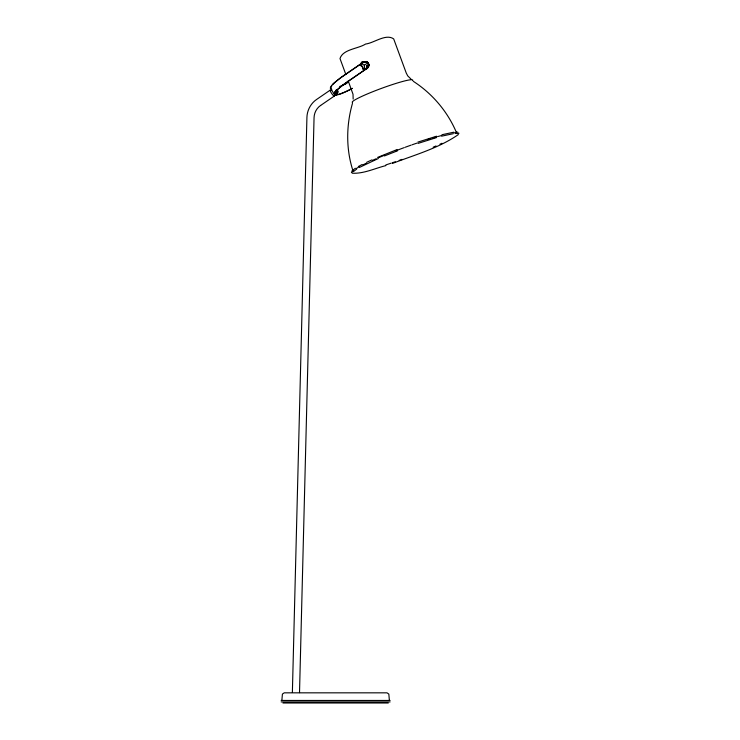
<?xml version="1.0" encoding="UTF-8"?>
<svg xmlns="http://www.w3.org/2000/svg" width="740" height="740" viewBox="0 0 740 740"><rect width="100%" height="100%" fill="white"/><g stroke="black" fill="none" stroke-linecap="round" stroke-linejoin="round"><path stroke-width="1.11" d="M292.374 692.455L306.924 117.373C307.109 110.38 310.689 103.526 316.47 99.549L330.207 90.132M299.515 692.64L314.056 117.706A15.207 14.689 90 0 1 320.633 105.422M337.421 92.223L336.663 93.351L334.813 91.686M366.605 68.543L366.578 68.487A2.72 2.627 90 0 1 368.243 65.037L367.66 62.937L366.05 61.503A2.72 2.627 90 0 1 362.304 61.79L360.833 63.372L360.5 65.527A2.72 2.627 90 0 1 362.554 68.746L364.607 69.273L367.003 68.487A2.72 2.627 90 0 1 368.668 65.037L368.733 64.944A4.088 3.95 90 0 0 366.55 61.531L366.05 61.503M281.866 700.456L282.412 694.083L284.234 692.834L387.011 692.834L388.833 694.083L389.379 700.456M353.165 99.114L353.017 94.248L348.216 80.91M352.462 103.387C346.2 125.282 345.885 149.036 352.98 170.792M351.454 171.976L351.509 172.577M458.8 133.57L458.828 133.108M362.535 68.802L363.026 68.848A4.088 3.95 90 0 0 366.966 68.598M351.879 170.996L355.357 168.248M353.452 171.588L356.652 169.081M458.384 134.56C438.626 148.24 414.77 154.901 392.487 163.411M333.407 83.546L341.094 77.386L363.211 62.206A3.635 3.506 -90 0 1 365.847 61.679M363.396 62.206L343.24 76.026A19.841 2.831 -32.6 0 0 333.953 83.269A35.418 5.06 -32.6 0 0 332.704 84.638M364.607 69.273L364.367 65.194L367.66 62.937M367.271 68.265L347.106 82.085A19.841 2.831 -32.6 0 0 337.829 89.318A35.418 5.06 -32.6 0 0 350.436 89.318A19.841 2.831 -32.6 0 0 352.332 88.282M335.322 92.223L335.997 91.76L337.329 92.898M320.808 105.321L334.434 95.978M337.366 92.158L335.886 90.909M352.157 88.513L350.168 89.605A36.186 5.171 -32.6 0 1 338.411 94.618L335.71 95.081L334.387 94.618A36.186 5.171 -32.6 0 1 337.274 89.596L344.97 83.444L367.077 68.265A3.635 3.506 -90 0 0 366.707 61.984M358.336 166.509L362.101 164.521M359.575 167.37L378.39 158.48M365.921 62.021A2.72 2.627 90 0 1 362.72 61.79L362.609 61.781A4.088 3.95 90 0 0 361.832 62.484M366.707 162.282L371.85 159.914M377.557 157.417L397.065 149.572M384.476 155.937L397.602 150.756M455.646 133.505L456.414 133.2M457.098 133.672L457.884 133.376M417.776 142.136L436.526 136.225M417.998 143.421L436.471 137.603M385.864 165.603C374.856 168.359 363.701 173.863 352.203 173.215M441.937 134.736L453.786 132.201M441.688 136.16L453.333 133.672M368.243 65.037L368.724 65.028M362.304 61.79L362.72 61.79M360.445 65.527L360.926 65.527A2.72 2.627 90 0 1 363.026 68.034M281.144 700.456L390.11 700.456M281.144 701.909L390.11 701.909M282.957 703L388.287 703M456.293 132.035L457.931 132.247M360.833 63.372L364.367 65.194M330.521 88.559L331.011 88.911M410.94 79.014L407.749 75.906L406.242 73.01L393.689 38.906C385.762 33.365 374.125 43.022 365.579 44.048C358.095 48.877 342.879 49.136 340.002 58.571L345.867 74.527M413.253 81.123L413.78 81.622C432.697 93.952 447.876 111.99 456.58 132.839M335.239 92.112L335.775 92.112M335.044 92.139L336.089 93.027L335.997 92.139M336.839 89.817L337.292 90.955L336.293 89.817M336.293 90.132L336.839 91.057M336.663 93.351L336.45 92.889M335.72 91.066L335.997 91.76M352.564 102.536A32.19 2.969 -20.2 0 1 381.933 88.208A32.19 2.969 -20.2 0 1 412.495 80.586M441.974 143.264A55.972 5.162 -20.2 0 1 439.958 144.198M436.026 145.956A55.972 5.162 -20.2 0 1 433.178 147.195M402.116 159.359A55.972 5.162 -20.2 0 1 399.184 160.404M395.299 161.755A55.972 5.162 -20.2 0 1 392.413 162.735M391.312 163.115A55.972 5.162 -20.2 0 1 385.864 164.909M352.582 172.022A55.972 5.162 -20.2 0 1 352.915 171.181M356.227 168.581A55.972 5.162 -20.2 0 1 359.159 166.861M362.887 164.909A55.972 5.162 -20.2 0 1 366.383 163.189M372.414 160.404A55.972 5.162 -20.2 0 1 376.124 158.767M379.046 157.509A55.972 5.162 -20.2 0 1 384.171 155.372M395.428 150.914A55.972 5.162 -20.2 0 1 404.216 147.621M405.196 147.26A55.972 5.162 -20.2 0 1 411.079 145.151M412.05 144.809A55.972 5.162 -20.2 0 1 416.888 143.135M427.554 139.638A55.972 5.162 -20.2 0 1 430.615 138.685M432.595 138.084A55.972 5.162 -20.2 0 1 436.397 136.965M437.488 136.65A55.972 5.162 -20.2 0 1 441.641 135.513M454.194 132.922A55.972 5.162 -20.2 0 1 455.655 132.849M336.404 93.795A3.635 0.786 55.6 0 1 335.072 93.795M336.737 92.768A3.635 0.786 55.6 0 1 335.109 92.768M366.892 61.984A3.635 3.506 -90 0 1 365.542 68.866M362.702 62.835A3.635 3.506 -90 0 1 366.032 61.679M367.086 61.984A3.635 3.506 -90 0 1 364.82 68.802M362.887 62.835A3.635 3.506 -90 0 1 366.217 61.679M360.926 64.38A4.088 3.95 90 0 1 361.259 63.372M366.855 65.629A2.183 2.109 90 0 1 366.67 66.165M367.271 65.629A2.183 2.109 90 0 1 366.79 66.637M339.669 86.506A35.418 5.06 -32.6 0 0 346.561 83.269A19.841 2.831 -32.6 0 0 348.457 82.223M331.132 88.171A35.418 5.06 -32.6 0 1 331.798 85.822M346.292 83.546A36.186 5.171 -32.6 0 1 343.453 84.952M330.503 88.559A36.186 5.171 -32.6 0 1 333.398 83.546M336.996 89.503A2.544 0.546 55.6 0 1 338.189 92.093A2.544 0.546 55.6 0 1 336.432 90.594M337.634 92.287A2.544 0.546 55.6 0 1 335.47 90.447M337.116 91.002A2.544 0.546 55.6 0 1 337.375 91.51M334.36 95.201A3.635 0.786 55.6 0 1 333.204 95.377A3.635 0.786 55.6 0 1 330.447 91.316A3.635 0.786 55.6 0 1 331.113 90.437M335.821 94.193A3.635 0.786 55.6 0 1 333.943 93.564A3.635 0.786 55.6 0 1 331.677 89.124"/></g></svg>
